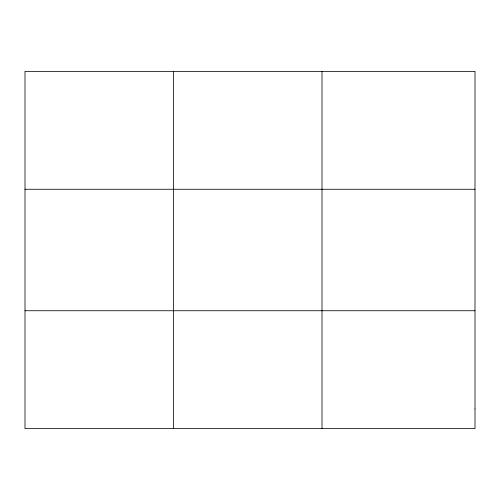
<?xml version="1.0" encoding="UTF-8"?>
<svg xmlns="http://www.w3.org/2000/svg" width="500" height="500" viewBox="0 0 500 500"><rect width="100%" height="100%" fill="white"/><g stroke="black" fill="none" stroke-linecap="round" stroke-linejoin="round"><path stroke-width="0.75" d="M173.5 428.631L173.5 71.369M322 428.631L322 71.369M25 189.262L475 189.262M25 310.738L475 310.738M475 408.981L475 428.631L25 428.631L25 71.369L475 71.369L475 408.981"/></g></svg>
